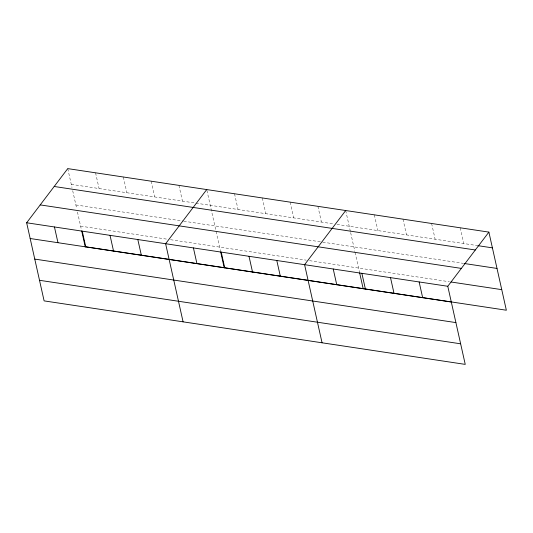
<?xml version="1.0" encoding="UTF-8"?>
<svg xmlns="http://www.w3.org/2000/svg" width="533" height="533" viewBox="0 0 533 533"><rect width="100%" height="100%" fill="white"/><g stroke="black" fill="none" stroke-linecap="round" stroke-linejoin="round"><path stroke-width="0.4" stroke-dasharray="2.67 2" d="M71.275 184.351L333.691 223.92M336.963 224.413L476.862 245.513M75.879 204.939L182.966 221.082M183.785 221.208L321.945 242.042M322.758 242.162L463.463 263.382M80.616 226.145L167.269 239.21M170.54 239.703L306.242 260.164M309.513 260.657L449.386 281.75M460.252 227.798L463.77 243.534M431.617 223.48L435.135 239.217M402.981 219.163L406.499 234.9M374.339 214.846L377.857 230.582M345.704 210.528L350.461 231.808M350.641 232.601L354.878 251.563M355.051 252.349L359.449 272.01M317.908 206.331L321.426 222.074M290.119 202.14L293.636 217.884M262.323 197.95L265.84 213.693M234.527 193.759L238.044 209.502M206.911 190.354L220.475 251.056M178.935 185.377L182.453 201.121M151.145 181.187L154.663 196.924M123.35 176.996L126.867 192.733M95.554 172.805L99.071 188.542M67.758 168.615L71.982 187.523M72.695 190.687L76.752 208.863M77.458 212.007L81.502 230.103"/><path stroke-width="0.8" d="M488.888 232.115L447.78 286.274L465.242 364.385L44.112 300.885L26.65 222.774L67.758 168.615L488.888 232.115L506.35 310.226L85.22 246.726L81.682 230.896M206.731 189.568L165.623 243.728L183.085 321.839M345.704 210.528L304.596 264.681L322.059 342.792M477.681 245.633L492.405 247.858M54.193 186.483L475.323 249.99M464.283 263.502L497.009 268.439M40.215 204.899L461.345 268.399M451.018 281.997L501.746 289.646M26.65 222.774L447.78 286.274M30.168 238.511L451.298 302.011M34.772 259.091L455.902 322.598M39.509 280.298L460.639 343.805M419.145 281.957L422.662 297.694M390.509 277.64L394.027 293.377M361.874 273.322L365.391 289.059M359.628 272.803L363.166 288.639M333.232 268.998L336.749 284.742M276.8 260.49L280.318 276.234M249.004 256.3L252.529 272.043M221.215 252.109L224.733 267.846M220.655 251.849L224.193 267.679M193.419 247.918L196.937 263.655M137.827 239.537L141.345 255.274M110.031 235.346L113.549 251.083M82.242 231.155L85.76 246.892M54.446 226.965L57.964 242.702"/></g></svg>
